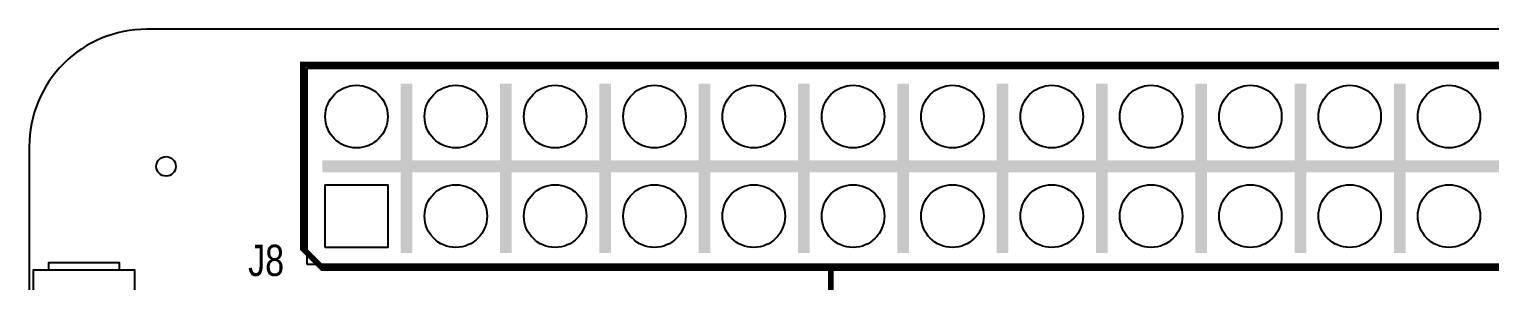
# Model space of a CAD drawing. Extents: x -2.3 to 88, y -2.5 to 83.
# Drawn here: x 0 to 37.35, y 49.58 to 56 of the extents above; entities that cross this region are included whole.
import ezdxf

# ---------------------------------------------------------------- set-up
doc = ezdxf.new("R2010")
doc.units = 0
for name, color, linetype in [('BOARD_OUTLINE', 85, 'CONTINUOUS'), ('PARTS_TOP', 111, 'CONTINUOUS'), ('PINS_BOTTOM', 5, 'CONTINUOUS'), ('PINS_TOP', 1, 'CONTINUOUS'), ('SILK_BOTTOM', 85, 'CONTINUOUS'), ('SILK_TOP', 85, 'CONTINUOUS')]:
    doc.layers.add(name, color=color, linetype=linetype)

msp = doc.modelspace()

# ---------------------------------------------------------------- linework, layer by layer
at = {"layer": 'BOARD_OUTLINE'}
msp.add_lwpolyline([(3, 0), (82, 0, 0.414214), (85, 3), (85, 53, 0.414214), (82, 56), (3, 56, 0.414214), (0, 53), (0, 3, 0.414214)], format="xyb", close=True, dxfattribs=at)
at = {"layer": 'PARTS_TOP'}
for points in [[(7.1, 50), (57.9, 50), (57.9, 55), (7.1, 55), (7.1, 50)], [(2.7, 47.25), (2.7, 49.85), (0.1, 49.85), (0.1, 47.25), (2.7, 47.25)], [(0.5, 49.85), (0.5, 50.05), (2.3, 50.05), (2.3, 49.85)]]:
    msp.add_lwpolyline(points, dxfattribs=at)
at = {"layer": 'PINS_BOTTOM'}
msp.add_lwpolyline([(7.57, 50.43), (7.57, 52.03), (9.17, 52.03), (9.17, 50.43)], close=True, dxfattribs=at)
for centre, radius in [((8.37, 53.77), 0.8), ((10.91, 53.77), 0.8), ((13.45, 53.77), 0.8), ((15.99, 53.77), 0.8), ((18.53, 53.77), 0.8), ((21.07, 53.77), 0.8), ((23.61, 53.77), 0.8), ((26.15, 53.77), 0.8), ((28.69, 53.77), 0.8), ((31.23, 53.77), 0.8), ((33.77, 53.77), 0.8), ((36.31, 53.77), 0.8), ((3.5, 52.5), 0.25), ((10.91, 51.23), 0.8), ((13.45, 51.23), 0.8), ((15.99, 51.23), 0.8), ((18.53, 51.23), 0.8), ((21.07, 51.23), 0.8), ((23.61, 51.23), 0.8), ((26.15, 51.23), 0.8), ((28.69, 51.23), 0.8), ((31.23, 51.23), 0.8), ((33.77, 51.23), 0.8), ((36.31, 51.23), 0.8)]:
    msp.add_circle(centre, radius, dxfattribs=at)
at = {"layer": 'PINS_TOP'}
msp.add_lwpolyline([(7.57, 50.43), (7.57, 52.03), (9.17, 52.03), (9.17, 50.43)], close=True, dxfattribs=at)
for centre, radius in [((8.37, 53.77), 0.8), ((10.91, 53.77), 0.8), ((13.45, 53.77), 0.8), ((15.99, 53.77), 0.8), ((18.53, 53.77), 0.8), ((21.07, 53.77), 0.8), ((23.61, 53.77), 0.8), ((26.15, 53.77), 0.8), ((28.69, 53.77), 0.8), ((31.23, 53.77), 0.8), ((33.77, 53.77), 0.8), ((36.31, 53.77), 0.8), ((3.5, 52.5), 0.25), ((10.91, 51.23), 0.8), ((13.45, 51.23), 0.8), ((15.99, 51.23), 0.8), ((18.53, 51.23), 0.8), ((21.07, 51.23), 0.8), ((23.61, 51.23), 0.8), ((26.15, 51.23), 0.8), ((28.69, 51.23), 0.8), ((31.23, 51.23), 0.8), ((33.77, 51.23), 0.8), ((36.31, 51.23), 0.8)]:
    msp.add_circle(centre, radius, dxfattribs=at)
at = {"layer": 'SILK_BOTTOM', "const_width": 0.3}
for points in [[(9.652, 54.61), (9.652, 50.292)], [(12.192, 54.61), (12.192, 50.292)], [(14.732, 54.61), (14.732, 50.292)], [(17.272, 54.61), (17.272, 50.292)], [(19.812, 54.61), (19.812, 50.292)], [(22.352, 54.61), (22.352, 50.292)], [(24.892, 54.61), (24.892, 50.292)], [(27.432, 54.61), (27.432, 50.292)], [(29.972, 54.61), (29.972, 50.292)], [(32.512, 54.61), (32.512, 50.292)], [(35.052, 54.61), (35.052, 50.292)], [(7.5, 52.5), (57.5, 52.5)]]:
    msp.add_lwpolyline(points, dxfattribs=at)
at = {"layer": 'SILK_TOP', "const_width": 0.15}
for points in [[(7, 55.1), (7, 50.4), (7.5, 49.9), (58, 49.9), (58, 55.1), (7, 55.1)], [(20.5, 49), (20.5, 47), (24.5, 47), (24.5, 49), (20.5, 49), (20.5, 49.9)]]:
    msp.add_lwpolyline(points, dxfattribs=at)

# ---------------------------------------------------------------- texts
at = {"layer": 'SILK_TOP', "width": 0.8125}
msp.add_text('J8', height=0.8, dxfattribs=at).set_placement((5.6, 49.7))

doc.saveas('drawing.dxf')
